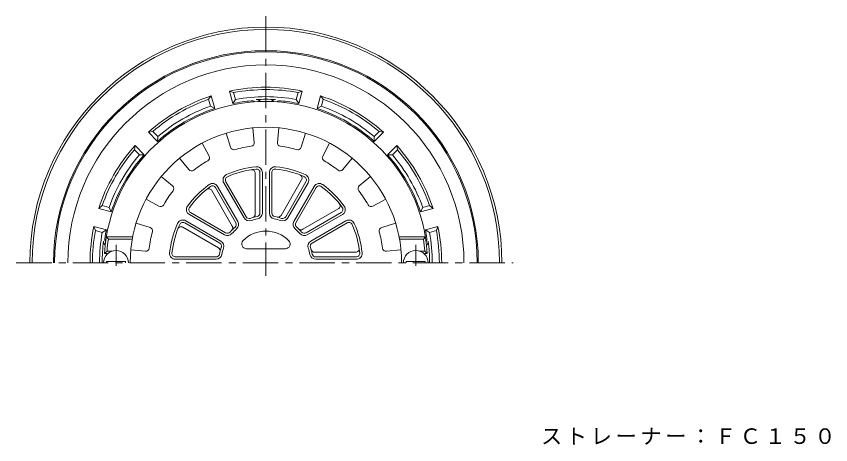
# Model space of a CAD drawing. Units: millimetres, scale not verified. Extents: x -261 to 222, y -346 to 373.
# Drawn here: x -137.9 to 207.2, y 191.3 to 373 of the extents above; entities that cross this region are included whole.
import ezdxf

# ---------------------------------------------------------------- set-up
doc = ezdxf.new("R2010")
doc.units = ezdxf.units.MM
doc.header["$LTSCALE"] = 3
doc.linetypes.add('CHAIN1', pattern=[8, 5, -1, 1, -1])
for name, color, linetype, lineweight in [('0-0', 3, 'Continuous', 9), ('0-1', 2, 'Continuous', 9), ('0-2', 6, 'Continuous', 5), ('0-5', 7, 'Continuous', 9)]:
    doc.layers.add(name, color=color, linetype=linetype, lineweight=lineweight)
doc.styles.add('ＭＳ ゴシック', font='')
doc.styles.get('ＭＳ ゴシック').set_extended_font_data('MS Gothic')

msp = doc.modelspace()

# ---------------------------------------------------------------- linework, layer by layer
at = {"layer": '0-0', "linetype": 'CHAIN1'}
for p, q in [((-32.1, 373.04), (-32.1, 262.946)), ((-137.858, 268.445), (72.733, 268.445))]:
    msp.add_line(p, q, dxfattribs=at)
at = {"layer": '0-0'}
for radius in [100, 99]:
    msp.add_arc((-32.1, 268.445), radius, 0, 180, dxfattribs=at)
at = {"layer": '0-1'}
for p, q in [((-55.218, 339.267), (-56.382, 337.818)), ((-53.792, 333.946), (-55.218, 339.267)), ((-44.978, 337.759), (-45.757, 340.665)), ((-19.221, 337.759), (-18.443, 340.665)), ((-16.709, 341.338), (-18.443, 340.665)), ((-18.135, 336.017), (-16.709, 341.338)), ((-55.604, 334.912), (-56.382, 337.818)), ((-55.604, 334.912), (-53.792, 333.946)), ((-44.978, 337.759), (-46.065, 336.017)), ((-19.221, 337.759), (-18.135, 336.017)), ((-8.596, 334.912), (-10.408, 333.946)), ((-8.596, 334.912), (-7.818, 337.818)), ((-77.91, 322.033), (-80.038, 324.161)), ((-77.91, 322.033), (-77.98, 319.982)), ((13.71, 322.033), (15.838, 324.161)), ((13.71, 322.033), (13.78, 319.982)), ((13.78, 319.982), (17.675, 323.877)), ((17.675, 323.877), (15.838, 324.161)), ((-87.532, 318.22), (-87.816, 316.382)), ((-83.637, 314.325), (-87.532, 318.22)), ((-85.688, 314.255), (-87.816, 316.382)), ((-85.688, 314.255), (-83.637, 314.325)), ((21.488, 314.255), (19.437, 314.325)), ((21.488, 314.255), (23.616, 316.382)), ((-98.567, 291.949), (-101.473, 292.727)), ((-98.567, 291.949), (-97.601, 290.137)), ((34.367, 291.949), (33.402, 290.137)), ((33.402, 290.137), (38.722, 291.563)), ((34.367, 291.949), (37.273, 292.727)), ((38.722, 291.563), (37.273, 292.727)), ((-101.414, 281.323), (-104.32, 282.102)), ((-101.414, 281.323), (-99.672, 282.41)), ((37.214, 281.323), (35.472, 282.41)), ((37.214, 281.323), (40.12, 282.102))]:
    msp.add_line(p, q, dxfattribs=at)
for points in [[(-46.065, 336.017), (-47.49, 341.338), (-45.757, 340.665)], [(-10.408, 333.946), (-8.982, 339.267), (-7.818, 337.818)], [(-77.98, 319.982), (-81.875, 323.877), (-80.038, 324.161)], [(19.437, 314.325), (23.332, 318.22), (23.616, 316.382)], [(-97.601, 290.137), (-102.922, 291.563), (-101.473, 292.727)], [(-99.672, 282.41), (-104.993, 283.835), (-104.32, 282.102)], [(35.472, 282.41), (40.793, 283.835), (40.12, 282.102)]]:
    msp.add_lwpolyline(points, dxfattribs=at)
for centre, radius, start, end in [((-32.1, 268.445), 90, 0, 180), ((-32.1, 268.445), 89.5, 0, 180), ((-32.1, 268.445), 83.941, 0, 180), ((-32.1, 268.445), 74.5, 78.07777, 101.92224), ((-32.1, 268.445), 73.5, 79.29149, 100.70854), ((-32.1, 268.445), 74.5, 108.07777, 131.92224), ((-32.1, 268.445), 70.5, 79.47449, 100.52557), ((-32.1, 268.445), 74.5, 48.07777, 71.92224), ((-32.1, 268.445), 73.5, 109.29149, 130.70854), ((-32.1, 268.445), 70.5, 109.47449, 130.52557), ((-32.1, 268.445), 69, 95.13783, 101.67665), ((-38.1, 335.176), 2, 53.16412, 95.13788), ((-32.1, 268.445), 69.376, 86.59644, 93.40356), ((-36.1, 335.702), 2, 36.9169, 93.40337), ((-28.1, 335.702), 2, 86.59663, 143.0831), ((-26.1, 335.176), 2, 84.86212, 126.83588), ((-32.1, 268.445), 69, 78.32338, 84.86217), ((-32.1, 268.445), 70.5, 49.47449, 70.52557), ((-32.1, 268.445), 73.5, 49.29149, 70.70854), ((-32.1, 268.445), 69, 108.32338, 131.67665), ((-32.1, 268.445), 69, 48.32338, 71.67665), ((-32.1, 268.445), 74.5, 138.07777, 161.92224), ((-32.1, 268.445), 74.5, 18.07777, 41.92224), ((-32.1, 268.445), 73.5, 139.29149, 160.70854), ((-32.1, 268.445), 70.5, 139.47449, 160.52557), ((-32.1, 268.445), 69, 138.32338, 161.67665), ((-32.1, 268.445), 69, 18.32338, 41.67665), ((-32.1, 268.445), 70.5, 19.47449, 40.52557), ((-32.1, 268.445), 73.5, 19.29149, 40.70854), ((-32.1, 268.445), 74.5, 168.07777, 180.00002), ((-32.1, 268.445), 74.5, 0, 11.92224), ((-32.1, 268.445), 73.5, 169.29144, 179.99998), ((-32.1, 268.445), 70.5, 169.47441, 179.99998), ((-32.1, 268.445), 69, 168.32335, 171.41632), ((-32.1, 268.445), 69, 8.58368, 11.67665), ((-32.1, 268.445), 70.5, 0, 10.52557), ((-32.1, 268.445), 73.5, 0, 10.70854), ((-32.1, 268.445), 69.376, 172.32347, 180), ((-98.872, 277.445), 2, 172.32343, 228.81247), ((-98.349, 278.445), 2, 171.41681, 213.38867), ((34.15, 278.445), 2, 326.6131, 8.58319), ((34.672, 277.445), 2, 311.18532, 7.67657), ((-32.1, 268.445), 69.376, 0, 7.67653)]:
    msp.add_arc(centre, radius, start, end, dxfattribs=at)
at = {"layer": '0-2'}
for p, q in [((-37.6, 325.681), (-37.007, 319.513)), ((-26.6, 325.681), (-27.193, 319.513)), ((-48.922, 323.429), (-47.109, 317.504)), ((-15.278, 323.429), (-17.091, 317.504)), ((-59.085, 319.22), (-56.177, 313.748)), ((-5.115, 319.22), (-8.023, 313.748)), ((-68.683, 312.806), (-64.741, 308.026)), ((4.483, 312.806), (0.541, 308.026)), ((-76.461, 305.028), (-71.681, 301.086)), ((-36.6, 289.091), (-36.6, 306.475)), ((-34.6, 289.57), (-34.6, 306.737)), ((-33.6, 289.57), (-33.6, 306.737)), ((-30.6, 306.737), (-30.6, 289.57)), ((-29.6, 306.737), (-29.6, 289.57)), ((12.261, 305.028), (7.481, 301.086)), ((-44.827, 285.489), (-53.411, 300.356)), ((-43.961, 285.989), (-52.545, 300.856)), ((-49.947, 302.356), (-41.363, 287.489)), ((-49.081, 302.856), (-40.497, 287.989)), ((-25.674, 288.575), (-16.982, 303.63)), ((-23.703, 287.989), (-15.119, 302.856)), ((-22.837, 287.489), (-14.253, 302.356)), ((-11.655, 300.856), (-20.239, 285.989)), ((-10.789, 300.356), (-19.373, 285.489)), ((-46.32, 284.075), (-55.012, 299.13)), ((-82.875, 295.43), (-77.403, 292.522)), ((18.675, 295.43), (13.203, 292.522)), ((-16.47, 282.665), (-1.415, 291.357)), ((-64.511, 288.89), (-49.644, 280.306)), ((-64.012, 289.756), (-49.144, 281.172)), ((-15.055, 281.172), (-0.188, 289.756)), ((-14.555, 280.306), (0.312, 288.89)), ((-87.084, 285.267), (-81.159, 283.454)), ((-52.23, 274.871), (-67.285, 283.563)), ((-51.644, 276.842), (-66.511, 285.426)), ((-51.144, 277.708), (-66.011, 286.292)), ((1.812, 286.292), (-13.055, 277.708)), ((2.312, 285.426), (-12.556, 276.842)), ((22.884, 285.267), (16.959, 283.454)), ((-98.855, 278.445), (-99.711, 279.445)), ((-88.538, 279.445), (-99.711, 279.445)), ((-88.724, 278.445), (-98.855, 278.445)), ((24.338, 279.445), (35.511, 279.445)), ((24.524, 278.445), (34.655, 278.445)), ((34.655, 278.445), (35.511, 279.445)), ((-99.414, 273.445), (-100.483, 272.445)), ((-97.201, 273.445), (-99.414, 273.445)), ((-89.336, 273.945), (-83.168, 273.352)), ((-40.361, 274.445), (-23.839, 274.445)), ((-11.454, 272.945), (5.93, 272.945)), ((25.136, 273.945), (18.968, 273.352)), ((33.001, 273.445), (35.215, 273.445)), ((35.215, 273.445), (36.283, 272.445)), ((-99, 272.445), (-100.483, 272.445)), ((-70.392, 270.945), (-53.225, 270.945)), ((-70.392, 269.945), (-53.225, 269.945)), ((-10.975, 270.945), (6.192, 270.945)), ((-10.975, 269.945), (6.192, 269.945)), ((34.8, 272.445), (36.283, 272.445)), ((-99.6, 268.445), (-99.6, 269.045)), ((-91.6, 269.045), (-99.6, 269.045)), ((-91.6, 268.445), (-91.6, 269.045)), ((27.4, 269.045), (35.4, 269.045)), ((27.4, 268.445), (27.4, 269.045)), ((35.4, 268.445), (35.4, 269.045))]:
    msp.add_line(p, q, dxfattribs=at)
at = {"layer": '0-2', "linetype": 'CHAIN1'}
for p, q in [((-95.6, 267.17), (-95.6, 276.052)), ((31.4, 267.17), (31.4, 276.052))]:
    msp.add_line(p, q, dxfattribs=at)
at = {"layer": '0-2'}
for centre, radius, start, end in [((-32.1, 268.445), 68.5, 3.34764, 176.65236), ((-32.1, 268.445), 57.5, 0, 180), ((-45.675, 317.943), 1.5, 197.01088, 285.33612), ((-32.1, 268.445), 49.825, 97.16351, 105.33641), ((-38.5, 319.37), 1.5, 277.16493, 5.48952), ((-25.7, 319.37), 1.5, 174.51088, 262.83612), ((-32.1, 268.445), 49.825, 74.66351, 82.83641), ((-18.525, 317.943), 1.5, 254.66493, 342.98952), ((-32.1, 268.445), 49.825, 119.66351, 127.83641), ((-57.501, 313.044), 1.5, 299.66493, 27.98952), ((-6.699, 313.044), 1.5, 152.01088, 240.33612), ((-32.1, 268.445), 49.825, 52.16351, 60.33641), ((-63.583, 308.98), 1.5, 219.51088, 307.83612), ((-32.1, 268.445), 41, 95.96355, 114.03645), ((-32.1, 268.445), 40, 95.96353, 114.0365), ((-38.1, 306.475), 1.5, 0.00032, 98.96524), ((-36.1, 306.737), 2.5, 0, 95.96289), ((-36.1, 306.737), 1.5, 0.00032, 95.96295), ((-28.1, 306.737), 2.5, 84.0365, 180), ((-28.1, 306.737), 1.5, 84.0376, 180), ((-32.1, 268.445), 40, 65.96353, 84.0365), ((-32.1, 268.445), 41, 65.96355, 84.03645), ((-0.616, 308.98), 1.5, 232.16493, 320.48952), ((-47.782, 303.606), 2.5, 114.0365, 210), ((-47.782, 303.606), 1.5, 114.0376, 210), ((-18.281, 304.38), 1.5, 330.00032, 68.96524), ((-16.418, 303.606), 1.5, 330.00032, 65.96295), ((-16.418, 303.607), 2.5, 330, 65.96289), ((-72.635, 299.928), 1.5, 322.16493, 50.48952), ((-32.1, 268.445), 41, 125.96355, 144.03645), ((-32.1, 268.445), 40, 125.96353, 144.0365), ((-54.71, 299.606), 2.5, 30, 125.96289), ((-54.71, 299.606), 1.5, 30.00032, 125.96295), ((-9.49, 299.606), 2.5, 54.0365, 150), ((-9.49, 299.606), 1.5, 54.0376, 150), ((-32.1, 268.445), 40, 35.96353, 54.0365), ((-32.1, 268.445), 41, 35.96355, 54.03645), ((8.435, 299.928), 1.5, 129.51088, 217.83612), ((-32.1, 268.445), 49.825, 142.16351, 150.33641), ((-56.311, 298.38), 1.5, 30.00032, 128.96524), ((-32.1, 268.445), 49.825, 29.66351, 37.83641), ((-2.165, 292.656), 1.5, 300.00032, 38.96524), ((-76.699, 293.846), 1.5, 242.01088, 330.33612), ((-63.261, 291.055), 2.5, 144.0365, 240), ((-63.261, 291.055), 1.5, 144.0376, 240), ((-0.938, 291.055), 1.5, 300.00032, 35.96295), ((-0.938, 291.055), 2.5, 300, 35.96289), ((12.499, 293.846), 1.5, 209.66493, 297.98952), ((-67.261, 284.127), 2.5, 60, 155.96289), ((-39.198, 288.739), 2.5, 210, 289.2773), ((-39.198, 288.739), 1.5, 210, 289.27898), ((-32.1, 268.445), 20, 100.72209, 109.2778), ((-32.1, 268.445), 19, 100.72221, 109.27795), ((-38.1, 289.091), 1.5, 286.20583, 0.00032), ((-36.1, 289.57), 1.5, 280.72307, 0.00032), ((-36.1, 289.57), 2.5, 280.72171, 0), ((-28.1, 289.57), 2.5, 180, 259.2773), ((-28.1, 289.57), 1.5, 180, 259.27898), ((-32.1, 268.445), 19, 70.72221, 79.27795), ((-32.1, 268.445), 20, 70.72209, 79.2778), ((-26.973, 289.325), 1.5, 256.20583, 330.00032), ((-25.002, 288.739), 2.5, 250.72171, 330), ((-25.002, 288.739), 1.5, 250.72307, 330.00032), ((3.062, 284.127), 2.5, 24.0365, 120), ((-81.598, 282.02), 1.5, 344.66493, 72.98952), ((-32.1, 268.445), 41, 155.96355, 174.03645), ((-32.1, 268.445), 40, 155.96353, 174.0365), ((-68.035, 282.264), 1.5, 60.00032, 158.96524), ((-67.261, 284.127), 1.5, 60.00032, 155.96295), ((-32.1, 268.445), 20, 130.72209, 139.2778), ((-47.619, 283.325), 1.5, 316.20583, 30.00032), ((-46.126, 284.739), 1.5, 310.72307, 30.00032), ((-46.126, 284.739), 2.5, 310.72171, 30), ((-18.074, 284.739), 2.5, 150, 229.2773), ((-18.074, 284.739), 1.5, 150, 229.27898), ((-32.1, 268.445), 20, 40.72209, 49.2778), ((3.062, 284.127), 1.5, 24.0376, 120), ((-32.1, 268.445), 40, 5.96353, 24.0365), ((-32.1, 268.445), 41, 5.96355, 24.03645), ((17.398, 282.02), 1.5, 107.01088, 195.33612), ((-32.1, 268.445), 49.825, 164.66351, 172.83641), ((-48.394, 282.471), 2.5, 240, 319.2773), ((-48.394, 282.471), 1.5, 240, 319.27898), ((-32.1, 268.445), 19, 130.72221, 139.27795), ((-32.1, 268.445), 13.5, 44.07935, 135.92065), ((-32.1, 268.445), 19, 40.72221, 49.27795), ((-17.22, 283.964), 1.5, 226.20583, 300.00032), ((-15.805, 282.471), 2.5, 220.72171, 300), ((-15.805, 282.471), 1.5, 220.72307, 300.00032), ((-32.1, 268.445), 49.825, 7.16351, 15.33641), ((-32.1, 268.445), 67.5, 171.48036, 175.752), ((-52.394, 275.543), 1.5, 340.72307, 60.00032), ((-52.394, 275.543), 2.5, 340.72171, 60), ((-40.361, 276.445), 2, 135.92184, 270), ((-23.839, 276.445), 2, 270, 44.07816), ((-11.805, 275.543), 2.5, 120, 199.2773), ((-11.805, 275.543), 1.5, 120, 199.27898), ((-32.1, 268.445), 67.5, 4.248, 8.51964), ((-95.6, 268.445), 5.25, 0, 180), ((-83.025, 274.845), 1.5, 264.51088, 352.83612), ((-70.392, 272.445), 2.5, 174.0365, 270), ((-52.98, 273.572), 1.5, 346.20583, 60.00032), ((-32.1, 268.445), 20, 160.72209, 169.2778), ((-32.1, 268.445), 19, 160.72221, 169.27795), ((-32.1, 268.445), 19, 10.72221, 19.27795), ((-32.1, 268.445), 20, 10.72209, 19.2778), ((-11.454, 274.445), 1.5, 196.20583, 270.00032), ((5.93, 274.445), 1.5, 270.00032, 8.96524), ((6.192, 272.445), 2.5, 270, 5.96289), ((18.825, 274.845), 1.5, 187.16493, 275.48952), ((31.4, 268.445), 5.25, 0, 180), ((-70.392, 272.445), 1.5, 174.0376, 270), ((-53.225, 272.445), 1.5, 270, 349.27898), ((-53.225, 272.445), 2.5, 270, 349.2773), ((-10.975, 272.445), 2.5, 190.72171, 270), ((-10.975, 272.445), 1.5, 190.72307, 270.00032), ((6.192, 272.445), 1.5, 270.00032, 5.96295)]:
    msp.add_arc(centre, radius, start, end, dxfattribs=at)

# ---------------------------------------------------------------- texts
at = {"layer": '0-5', "insert": (84.458, 191.298), "char_height": 6.598, "attachment_point": 7, "style": 'ＭＳ ゴシック'}
msp.add_mtext('\\T1.17;ストレーナー：ＦＣ１５０', dxfattribs=at)

doc.saveas('drawing.dxf')
